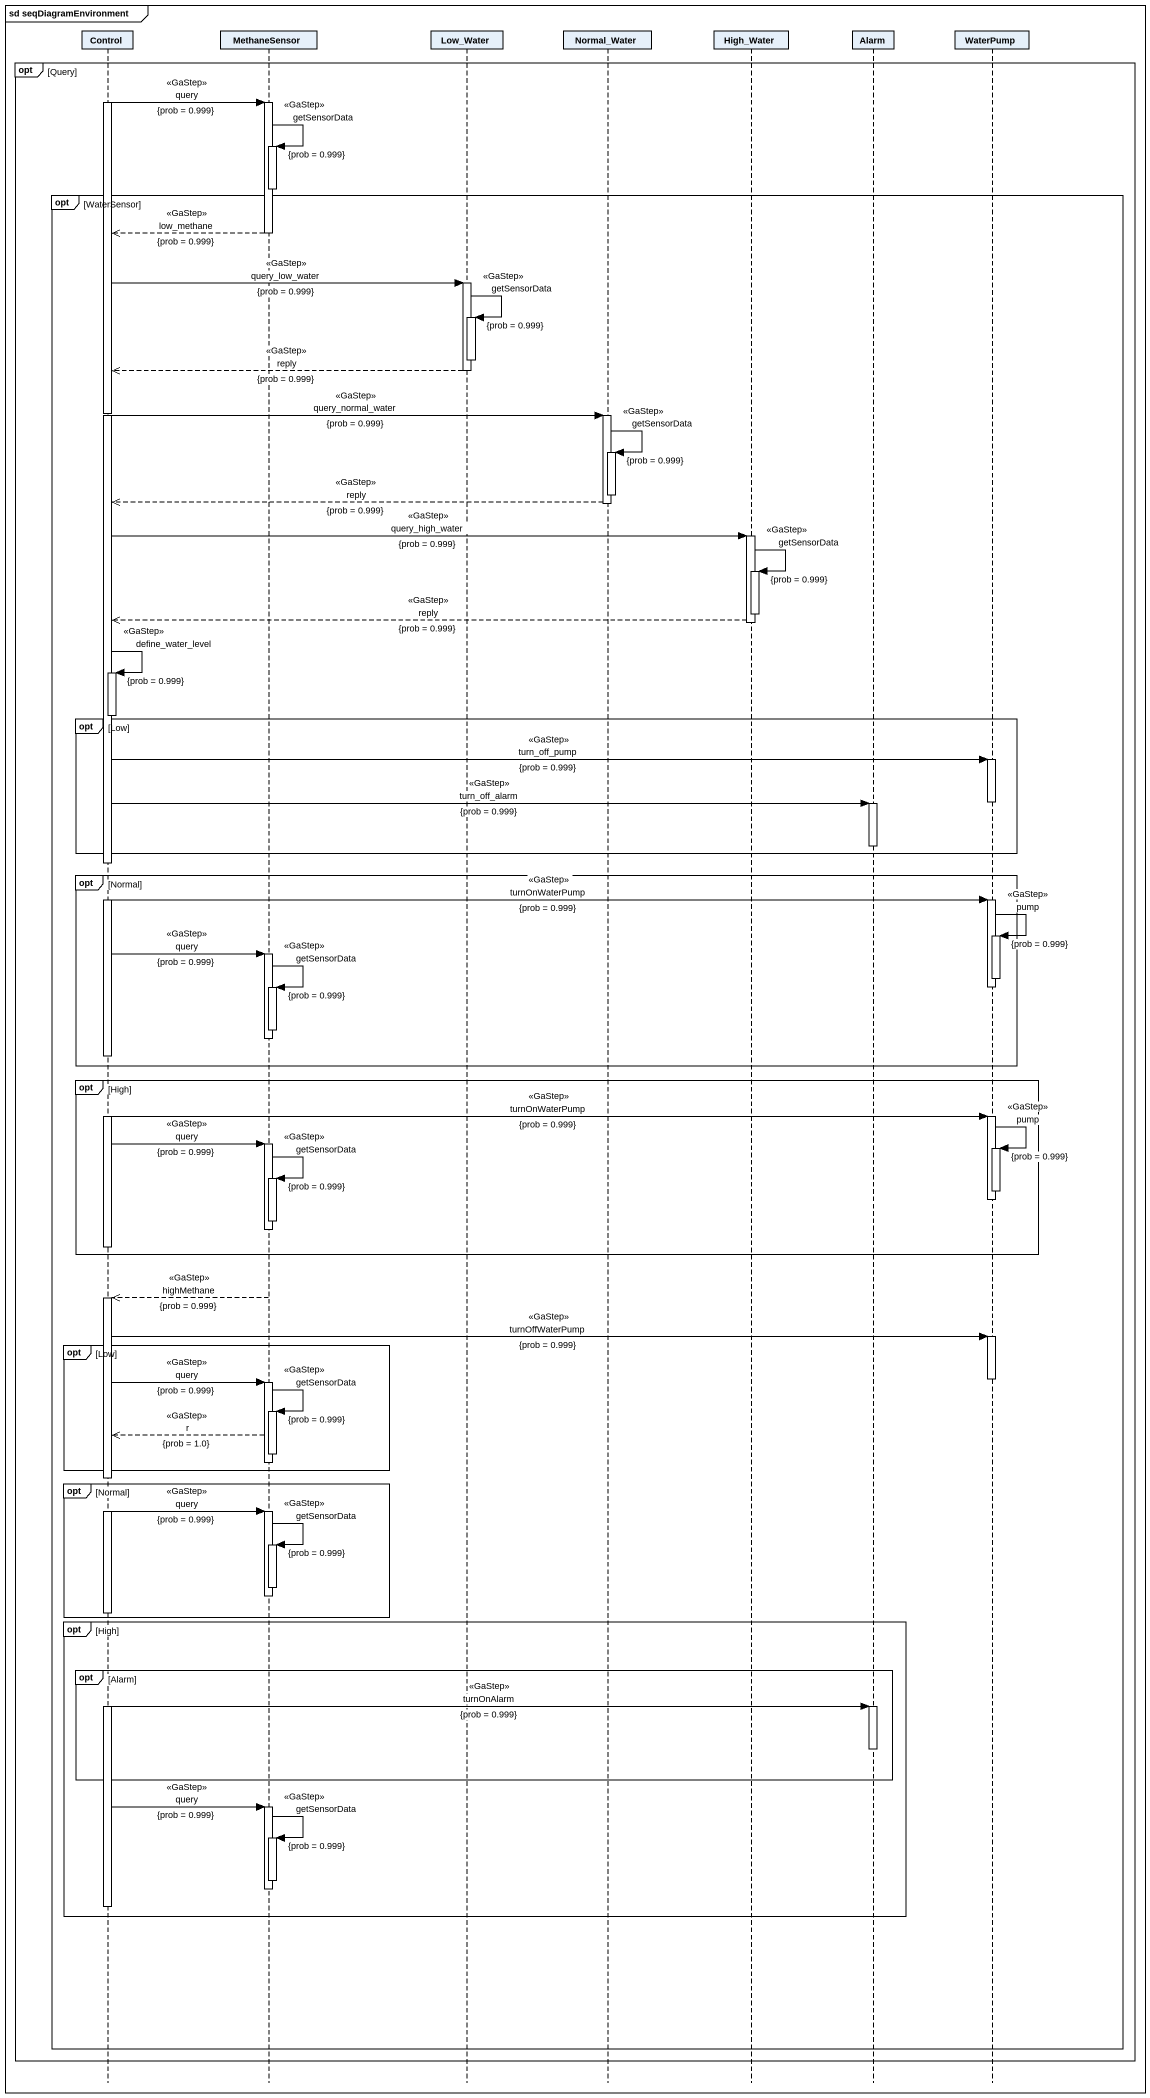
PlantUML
@startuml
mainframe sd seqDiagramEnvironment
hide footbox
participant "Control" as Control_
participant MethaneSensor
participant Low_Water
participant Normal_Water
participant High_Water
participant Alarm
participant WaterPump

opt Query
  activate Control_
  Control_ -> MethaneSensor : query\n<<GaStep>>\n{prob = 0.999}
  activate MethaneSensor
  MethaneSensor -> MethaneSensor : getSensorData\n<<GaStep>>\n{prob = 0.999}
  activate MethaneSensor
  deactivate MethaneSensor
  opt WaterSensor
    MethaneSensor -->> Control_ : low_methane\n<<GaStep>>\n{prob = 0.999}
    deactivate MethaneSensor
    Control_ -> Low_Water : query_low_water\n<<GaStep>>\n{prob = 0.999}
    activate Low_Water
    Low_Water -> Low_Water : getSensorData\n<<GaStep>>\n{prob = 0.999}
    activate Low_Water
    deactivate Low_Water
    Low_Water -->> Control_ : reply\n<<GaStep>>\n{prob = 0.999}
    deactivate Low_Water
    Control_ -> Normal_Water : query_normal_water\n<<GaStep>>\n{prob = 0.999}
    activate Normal_Water
    Normal_Water -> Normal_Water : getSensorData\n<<GaStep>>\n{prob = 0.999}
    activate Normal_Water
    deactivate Normal_Water
    Normal_Water -->> Control_ : reply\n<<GaStep>>\n{prob = 0.999}
    deactivate Normal_Water
    Control_ -> High_Water : query_high_water\n<<GaStep>>\n{prob = 0.999}
    activate High_Water
    High_Water -> High_Water : getSensorData\n<<GaStep>>\n{prob = 0.999}
    activate High_Water
    deactivate High_Water
    High_Water -->> Control_ : reply\n<<GaStep>>\n{prob = 0.999}
    deactivate High_Water
    Control_ -> Control_ : define_water_level\n<<GaStep>>\n{prob = 0.999}
    activate Control_
    deactivate Control_
    opt Low
      Control_ -> WaterPump : turn_off_pump\n<<GaStep>>\n{prob = 0.999}
      activate WaterPump
      deactivate WaterPump
      Control_ -> Alarm : turn_off_alarm\n<<GaStep>>\n{prob = 0.999}
      activate Alarm
      deactivate Alarm
    end
    opt Normal
      Control_ -> WaterPump : turnOnWaterPump\n<<GaStep>>\n{prob = 0.999}
      activate WaterPump
      WaterPump -> WaterPump : pump\n<<GaStep>>\n{prob = 0.999}
      activate WaterPump
      Control_ -> MethaneSensor : query\n<<GaStep>>\n{prob = 0.999}
      activate MethaneSensor
      deactivate WaterPump
      MethaneSensor -> MethaneSensor : getSensorData\n<<GaStep>>\n{prob = 0.999}
      deactivate WaterPump
      activate MethaneSensor
      deactivate MethaneSensor
      deactivate MethaneSensor
    end
    opt High
      Control_ -> WaterPump : turnOnWaterPump\n<<GaStep>>\n{prob = 0.999}
      activate WaterPump
      Control_ -> MethaneSensor : query\n<<GaStep>>\n{prob = 0.999}
      activate MethaneSensor
      WaterPump -> WaterPump : pump\n<<GaStep>>\n{prob = 0.999}
      activate WaterPump
      MethaneSensor -> MethaneSensor : getSensorData\n<<GaStep>>\n{prob = 0.999}
      activate MethaneSensor
      deactivate WaterPump
      deactivate WaterPump
      deactivate MethaneSensor
      deactivate MethaneSensor
      deactivate Control_
    end
    MethaneSensor -->> Control_ : highMethane\n<<GaStep>>\n{prob = 0.999}
    activate Control_
    Control_ -> WaterPump : turnOffWaterPump\n<<GaStep>>\n{prob = 0.999}
    activate WaterPump
    opt Low
      deactivate WaterPump
      Control_ -> MethaneSensor : query\n<<GaStep>>\n{prob = 0.999}
      activate MethaneSensor
      MethaneSensor -> MethaneSensor : getSensorData\n<<GaStep>>\n{prob = 0.999}
      activate MethaneSensor
      MethaneSensor -->> Control_ : r\n<<GaStep>>\n{prob = 1.0}
      deactivate MethaneSensor
      deactivate MethaneSensor
    end
    opt Normal
      Control_ -> MethaneSensor : query\n<<GaStep>>\n{prob = 0.999}
      activate MethaneSensor
      MethaneSensor -> MethaneSensor : getSensorData\n<<GaStep>>\n{prob = 0.999}
      activate MethaneSensor
      deactivate MethaneSensor
      deactivate MethaneSensor
    end
    opt High
      opt Alarm
        Control_ -> Alarm : turnOnAlarm\n<<GaStep>>\n{prob = 0.999}
        activate Alarm
        deactivate Alarm
      end
      Control_ -> MethaneSensor : query\n<<GaStep>>\n{prob = 0.999}
      activate MethaneSensor
      MethaneSensor -> MethaneSensor : getSensorData\n<<GaStep>>\n{prob = 0.999}
      activate MethaneSensor
      deactivate MethaneSensor
      deactivate MethaneSensor
      deactivate Control_
    end
  end
end
@enduml
